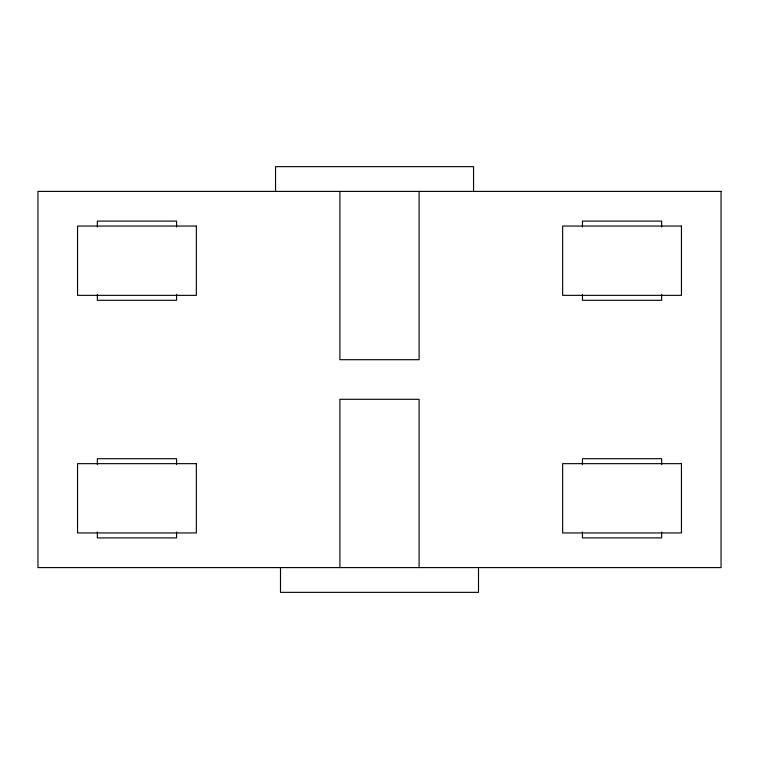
<?xml version="1.0" encoding="UTF-8"?>
<svg xmlns="http://www.w3.org/2000/svg" width="759" height="759" viewBox="0 0 759 759"><rect width="100%" height="100%" fill="white"/><g stroke="black" fill="none" stroke-linecap="round" stroke-linejoin="round"><path stroke-width="1.14" d="M661.649 227.007L661.649 221.097L582.447 221.097L582.447 227.007M661.649 294.388L661.649 300.298L582.447 300.298L582.447 294.388M661.649 464.612L661.649 458.702L582.447 458.702L582.447 464.612M661.649 531.993L661.649 537.903L582.447 537.903L582.447 531.993M478.502 567.599L478.502 592.352L280.498 592.352L280.498 567.599M473.55 191.401L473.55 166.648L275.545 166.648L275.545 191.401M419.101 191.401L419.101 359.7L339.899 359.7L339.899 191.401M419.101 567.599L419.101 399.3L339.899 399.3L339.899 567.599M176.553 227.007L176.553 221.097L97.351 221.097L97.351 227.007M176.553 294.388L176.553 300.298L97.351 300.298L97.351 294.388M176.553 464.612L176.553 458.702L97.351 458.702L97.351 464.612M176.553 531.993L176.553 537.903L97.351 537.903L97.351 531.993M721.05 191.401L37.95 191.401L37.95 567.599L721.05 567.599L721.05 191.401M196.353 226.049L77.551 226.049L77.551 295.346L196.353 295.346L196.353 226.049M681.449 226.049L562.647 226.049L562.647 295.346L681.449 295.346L681.449 226.049M196.353 463.654L77.551 463.654L77.551 532.951L196.353 532.951L196.353 463.654M681.449 463.654L562.647 463.654L562.647 532.951L681.449 532.951L681.449 463.654"/></g></svg>
